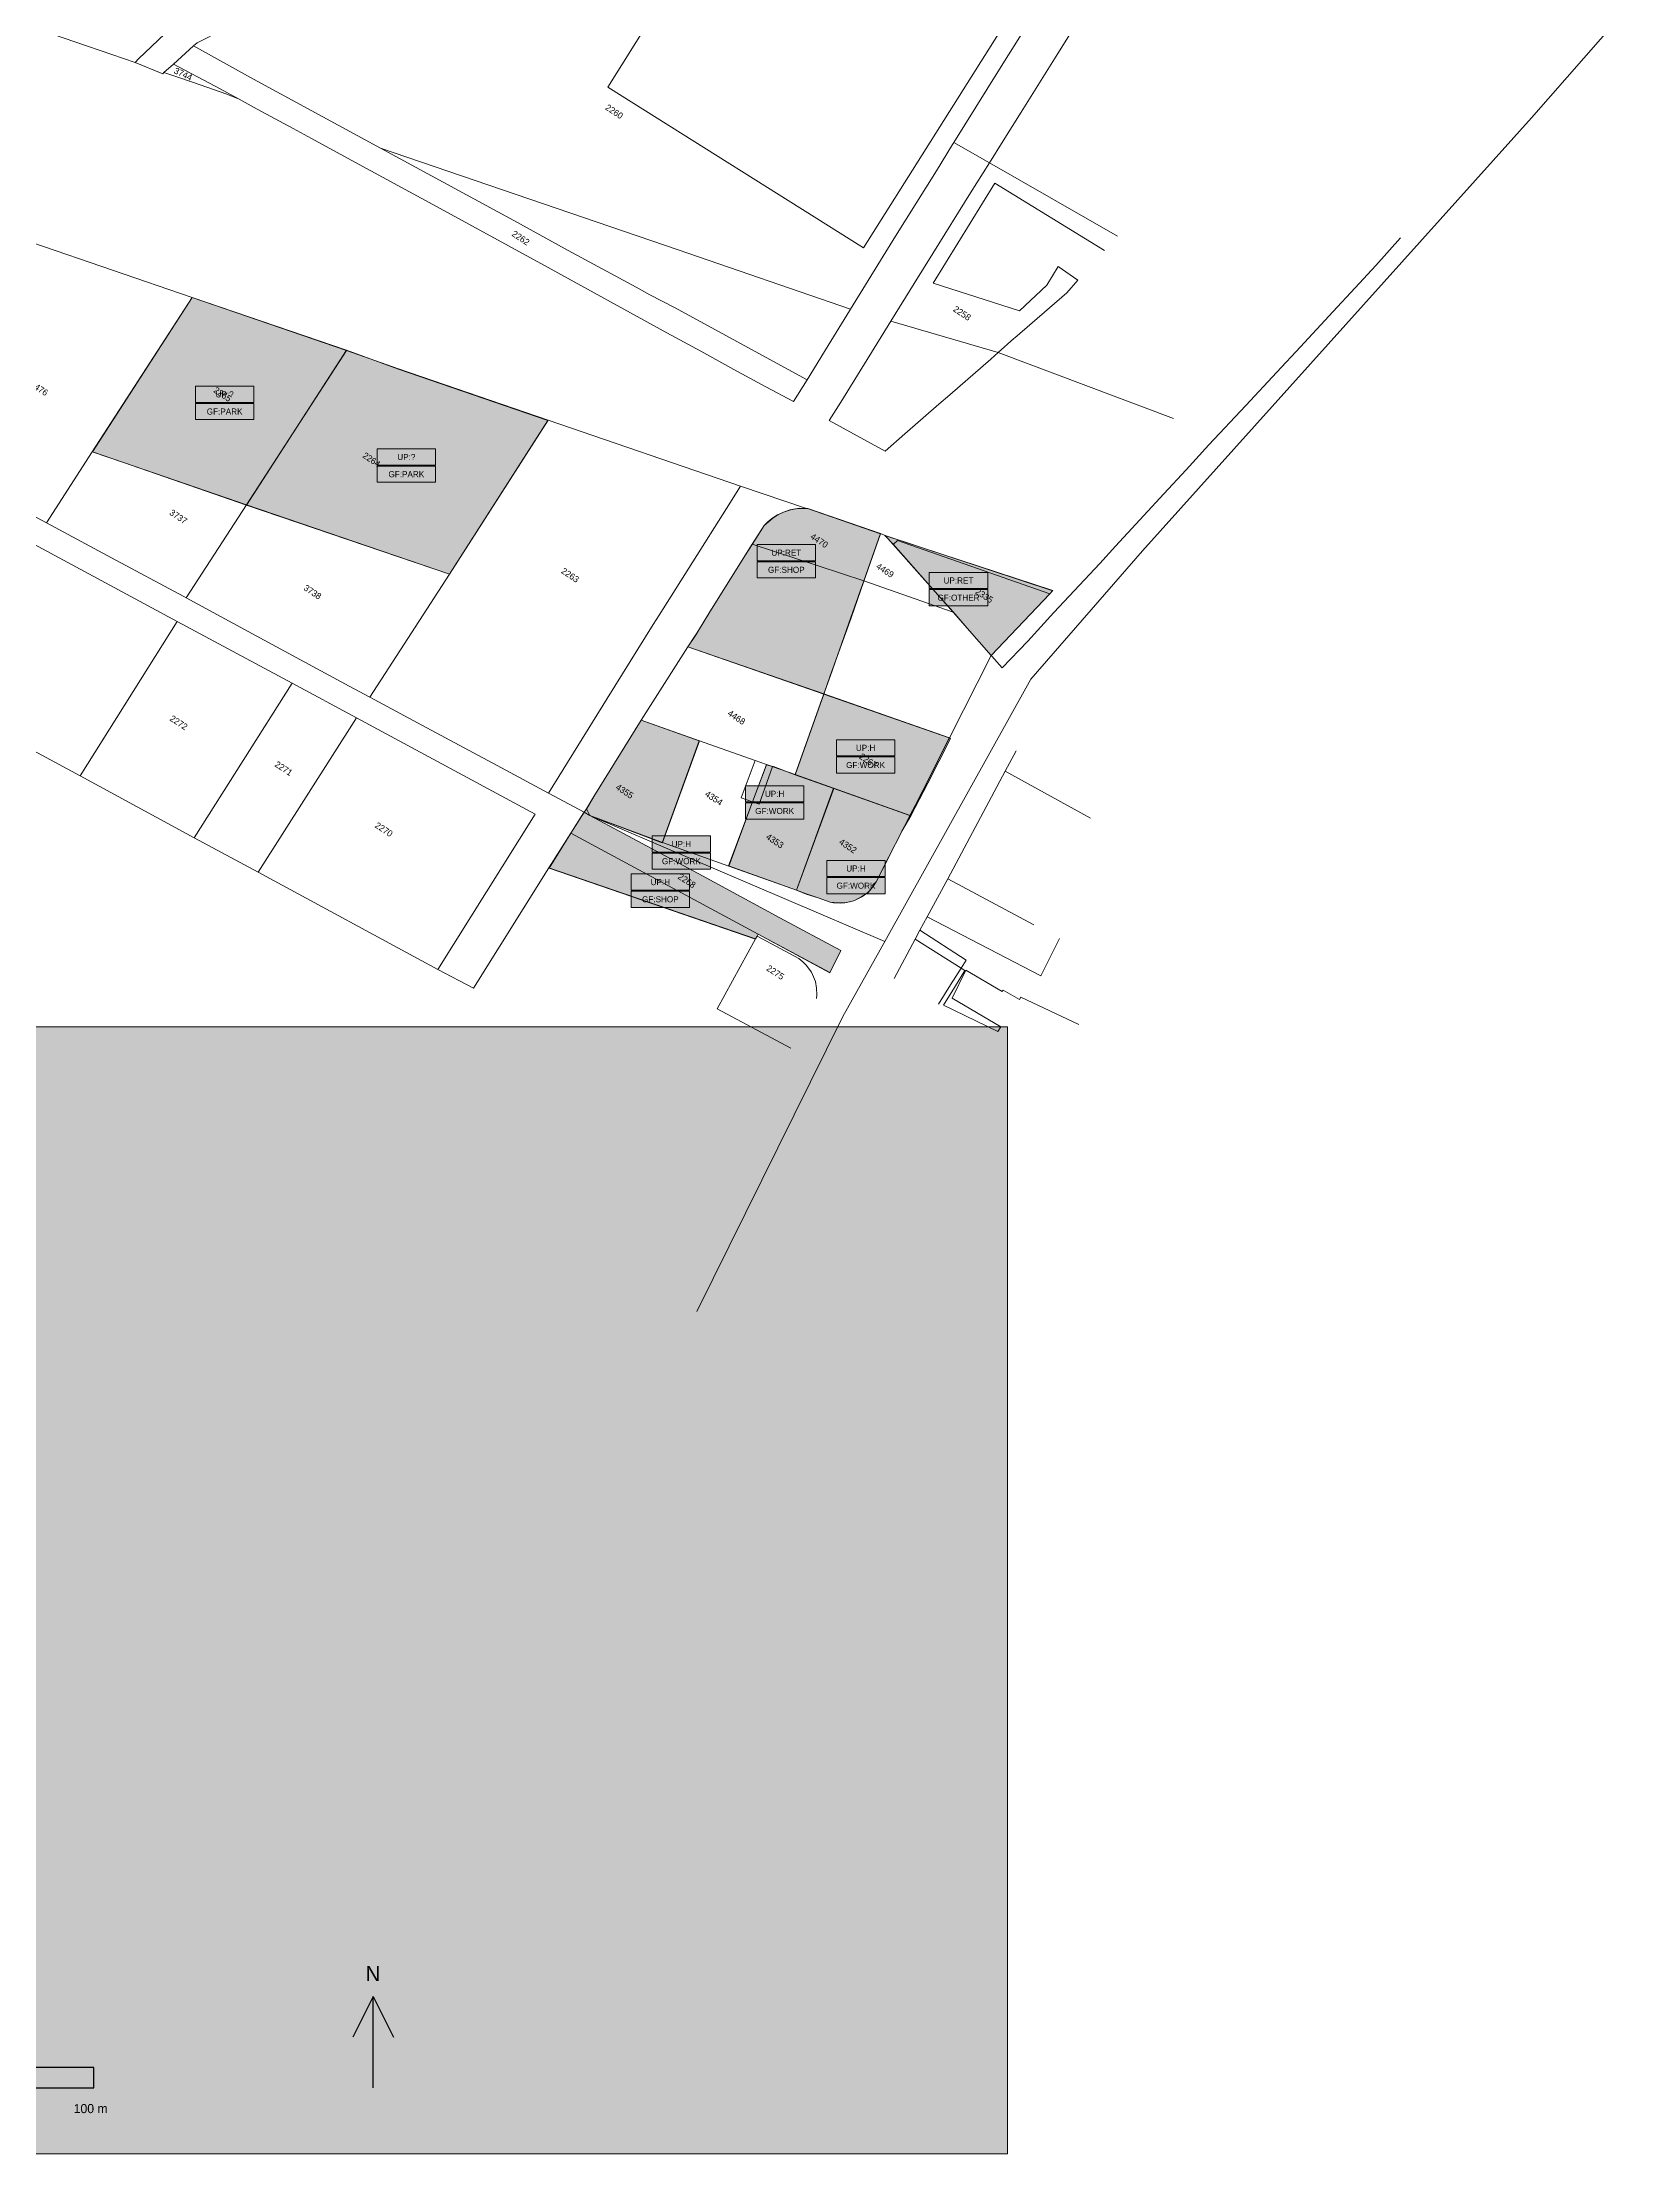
# Model space of a CAD drawing. Header units: metres. Extents: x -334141 to -333355, y -28230 to -27441.
# Drawn here: x -333669.3 to -333355, y -28229.7 to -27813.8 of the extents above; entities that cross this region are included whole.
import ezdxf
from ezdxf.enums import TextEntityAlignment as Align

# ---------------------------------------------------------------- set-up
doc = ezdxf.new("R2010")
doc.units = ezdxf.units.M
for name, color, linetype, lineweight, true_color in [('EB-06-GROUND-TAG-OTHER', 7, 'CONTINUOUS', 18, 0x686b68), ('EB-06-GROUND-TAG-PARKING', 7, 'CONTINUOUS', 18, 0x626568), ('EB-06-GROUND-TAG-SHOPS', 7, 'CONTINUOUS', 18, 0x7c664f), ('EB-06-GROUND-TAG-WORKSHOP', 7, 'CONTINUOUS', 18, 0x394536), ('EB-06-USE-PARCEL-OTHER-COMMERCIAL', 7, 'CONTINUOUS', 18, 0x686b68), ('EB-06-USE-PARCEL-PARKING', 7, 'CONTINUOUS', 18, 0x626568), ('EB-06-USE-PARCEL-SHOPS-COMMERCIAL', 7, 'CONTINUOUS', 18, 0x7c664f), ('EB-06-USE-PARCEL-SHOPS-RESIDENTIAL', 7, 'CONTINUOUS', 18, 0x7c664f), ('EB-06-USE-PARCEL-WORKSHOPS-LIGHT-INDUSTRY-RESIDENTIAL', 7, 'CONTINUOUS', 18, 0x394536), ('EB-06-USE-TAG-COMMERCIAL', 7, 'CONTINUOUS', 18, 0x7c664f), ('EB-06-USE-TAG-RESIDENTIAL', 7, 'CONTINUOUS', 18, 0x4a5a46), ('EB-06-USE-TAG-UNKNOWN', 7, 'CONTINUOUS', 18, 0x7c664f), ('EB-BASE-DIVIDING', 7, 'CONTINUOUS', 18, 0xc8bcac), ('EB-BASE-EASEMENTS', 7, 'CONTINUOUS', 18, 0x71806b), ('EB-BASE-ENCROACHED', 7, 'CONTINUOUS', 18, 0x725d47), ('EB-BASE-PARCEL-NUMBERS', 7, 'CONTINUOUS', 9, 0x8a8d90), ('EB-BASE-PARCELS', 7, 'CONTINUOUS', 18, 0x8a8d90), ('EB-BASE-SECTIONS', 7, 'CONTINUOUS', 9, 0xded8cf), ('EB-BASE-SHEETS', 7, 'CONTINUOUS', 9, 0xded8cf), ('EB-BASE-STRUCTURES', 7, 'CONTINUOUS', 18, 0x4e504d), ('EB-KEY-BACKGROUND', 7, 'CONTINUOUS', 0, 0xf4f2ed), ('EB-KEY-SCALE', 7, 'CONTINUOUS', 25, 0x151515), ('EB-KEY-TEXT', 7, 'CONTINUOUS', 13, 0x151515)]:
    doc.layers.add(name, color=color, linetype=linetype, lineweight=lineweight, true_color=true_color)
doc.styles.add('OD-INTER', font='Inter.ttf')

msp = doc.modelspace()

# ---------------------------------------------------------------- hatches: boundary and pattern name
at = {"layer": 'EB-06-GROUND-TAG-OTHER', "transparency": 33554687}
msp.add_hatch(color=256, dxfattribs=at).paths.add_polyline_path([(-333494.54, -27924.8), (-333483.04, -27924.8), (-333483.04, -27921.6), (-333494.54, -27921.6)])
at = {"layer": 'EB-06-GROUND-TAG-PARKING', "transparency": 33554687}
for points in [[(-333639.12, -27888.14), (-333627.62, -27888.14), (-333627.62, -27884.94), (-333639.12, -27884.94)], [(-333603.32, -27900.48), (-333591.82, -27900.48), (-333591.82, -27897.28), (-333603.32, -27897.28)]]:
    msp.add_hatch(color=256, dxfattribs=at).paths.add_polyline_path(points)
at = {"layer": 'EB-06-GROUND-TAG-SHOPS', "transparency": 33554687}
for points in [[(-333528.46, -27919.32), (-333516.96, -27919.32), (-333516.96, -27916.12), (-333528.46, -27916.12)], [(-333553.28, -27984.21), (-333541.78, -27984.21), (-333541.78, -27981.01), (-333553.28, -27981.01)]]:
    msp.add_hatch(color=256, dxfattribs=at).paths.add_polyline_path(points)
at = {"layer": 'EB-06-GROUND-TAG-WORKSHOP', "transparency": 33554687}
for points in [[(-333512.84, -27957.77), (-333501.34, -27957.77), (-333501.34, -27954.57), (-333512.84, -27954.57)], [(-333530.76, -27966.82), (-333519.26, -27966.82), (-333519.26, -27963.62), (-333530.76, -27963.62)], [(-333549.14, -27976.71), (-333537.64, -27976.71), (-333537.64, -27973.51), (-333549.14, -27973.51)], [(-333514.73, -27981.53), (-333503.23, -27981.53), (-333503.23, -27978.33), (-333514.73, -27978.33)]]:
    msp.add_hatch(color=256, dxfattribs=at).paths.add_polyline_path(points)
at = {"layer": 'EB-06-USE-PARCEL-OTHER-COMMERCIAL', "transparency": 33554656}
msp.add_hatch(color=256, dxfattribs=at).paths.add_polyline_path([(-333501.66, -27912.69), (-333503.27, -27910.97), (-333470.23, -27921.8), (-333470.8, -27922.44), (-333482.34, -27934.58), (-333487.06, -27929.19), (-333489.82, -27925.99), (-333492.31, -27923.24), (-333501.66, -27912.69)])
at = {"layer": 'EB-06-USE-PARCEL-PARKING', "transparency": 33554656}
for points in [[(-333609.37, -27874.48), (-333629.05, -27904.98), (-333653.29, -27896.58), (-333659.42, -27894.47), (-333639.74, -27864.08), (-333609.37, -27874.48)], [(-333589.08, -27918.6), (-333629.05, -27904.98), (-333609.37, -27874.48), (-333599.13, -27878.17), (-333569.68, -27888.31), (-333589.08, -27918.6)]]:
    msp.add_hatch(color=256, dxfattribs=at).paths.add_polyline_path(points)
at = {"layer": 'EB-06-USE-PARCEL-SHOPS-COMMERCIAL', "transparency": 33554656}
msp.add_hatch(color=256, dxfattribs=at).paths.add_polyline_path([(-333504.18, -27910.61), (-333507.47, -27919.93), (-333509.95, -27927.17), (-333514.05, -27938.57), (-333515.29, -27942.19), (-333542.09, -27932.91), (-333540.62, -27930.64), (-333540.03, -27929.66), (-333537.97, -27926.29), (-333530.9, -27914.99), (-333529.43, -27912.71), (-333527.08, -27909.02), (-333526.22, -27908.28), (-333525.36, -27907.53), (-333524.41, -27906.9), (-333523.29, -27906.38), (-333522.07, -27905.98), (-333521.23, -27905.79), (-333520.2, -27905.6), (-333519, -27905.64), (-333518.72, -27905.65), (-333518.54, -27905.66), (-333504.18, -27910.61)])
at = {"layer": 'EB-06-USE-PARCEL-SHOPS-RESIDENTIAL', "transparency": 33554656}
msp.add_hatch(color=256, dxfattribs=at).paths.add_polyline_path([(-333565.14, -27969.62), (-333528.25, -27989.46), (-333528.45, -27989.9), (-333528.75, -27990.44), (-333569.46, -27976.46), (-333565.14, -27969.62)])
at = {"layer": 'EB-06-USE-PARCEL-WORKSHOPS-LIGHT-INDUSTRY-RESIDENTIAL', "transparency": 33554656}
for points in [[(-333515.29, -27942.19), (-333490.6, -27950.83), (-333495.78, -27961.19), (-333498.36, -27966.09), (-333513.35, -27960.79), (-333520.94, -27958.08), (-333515.29, -27942.19)], [(-333528.25, -27989.46), (-333565.14, -27969.62), (-333562.59, -27965.49), (-333562.1, -27964.85), (-333560.63, -27962.34), (-333551.3, -27947.35), (-333539.87, -27951.42), (-333547.15, -27971.48), (-333561.41, -27966.09), (-333554.77, -27969.66), (-333539.24, -27977.97), (-333523.97, -27986.28), (-333511.98, -27992.7), (-333514.17, -27997.06), (-333528.25, -27989.46)], [(-333529.37, -27963.45), (-333526.61, -27956.11), (-333525.42, -27956.48), (-333525.24, -27956.49), (-333520.94, -27958.08), (-333513.35, -27960.79), (-333520.73, -27980.85), (-333534.08, -27976.05), (-333529.37, -27963.45)], [(-333499.95, -27969.26), (-333502.54, -27974.27), (-333505.02, -27979.18), (-333505.51, -27979.94), (-333505.9, -27980.48), (-333506.67, -27981.34), (-333507.81, -27982.08), (-333509.13, -27982.81), (-333509.69, -27983.01), (-333511.19, -27983.29), (-333512.11, -27983.37), (-333513.41, -27983.33), (-333514.05, -27983.19), (-333516.43, -27982.33), (-333518.81, -27981.58), (-333520.73, -27980.85), (-333513.35, -27960.79), (-333498.36, -27966.09), (-333499.95, -27969.26)]]:
    msp.add_hatch(color=256, dxfattribs=at).paths.add_polyline_path(points)
at = {"layer": 'EB-06-USE-TAG-COMMERCIAL', "transparency": 33554687}
for points in [[(-333528.46, -27915.94), (-333516.96, -27915.94), (-333516.96, -27912.74), (-333528.46, -27912.74)], [(-333494.54, -27921.42), (-333483.04, -27921.42), (-333483.04, -27918.22), (-333494.54, -27918.22)]]:
    msp.add_hatch(color=256, dxfattribs=at).paths.add_polyline_path(points)
at = {"layer": 'EB-06-USE-TAG-RESIDENTIAL', "transparency": 33554687}
for points in [[(-333512.84, -27954.39), (-333501.34, -27954.39), (-333501.34, -27951.19), (-333512.84, -27951.19)], [(-333530.76, -27963.44), (-333519.26, -27963.44), (-333519.26, -27960.24), (-333530.76, -27960.24)], [(-333549.14, -27973.33), (-333537.64, -27973.33), (-333537.64, -27970.13), (-333549.14, -27970.13)], [(-333514.73, -27978.15), (-333503.23, -27978.15), (-333503.23, -27974.95), (-333514.73, -27974.95)], [(-333553.28, -27980.83), (-333541.78, -27980.83), (-333541.78, -27977.63), (-333553.28, -27977.63)]]:
    msp.add_hatch(color=256, dxfattribs=at).paths.add_polyline_path(points)
at = {"layer": 'EB-06-USE-TAG-UNKNOWN', "transparency": 33554687}
for points in [[(-333639.12, -27884.76), (-333627.62, -27884.76), (-333627.62, -27881.56), (-333639.12, -27881.56)], [(-333603.32, -27897.1), (-333591.82, -27897.1), (-333591.82, -27893.9), (-333603.32, -27893.9)]]:
    msp.add_hatch(color=256, dxfattribs=at).paths.add_polyline_path(points)
at = {"layer": 'EB-KEY-BACKGROUND', "transparency": 33554687}
msp.add_hatch(color=256, dxfattribs=at).paths.add_polyline_path([(-334064.11, -28007.72), (-333479.11, -28007.72), (-333479.11, -28229.72), (-334064.11, -28229.72)])
at = {"layer": 'EB-KEY-SCALE', "transparency": 33554687}
msp.add_hatch(color=256, dxfattribs=at).paths.add_polyline_path([(-333679.11, -28216.72), (-333659.11, -28216.72), (-333659.11, -28212.72), (-333679.11, -28212.72)])

# ---------------------------------------------------------------- linework, layer by layer
at = {"layer": 'EB-06-GROUND-TAG-OTHER'}
msp.add_lwpolyline([(-333494.54, -27924.8), (-333483.04, -27924.8), (-333483.04, -27921.6), (-333494.54, -27921.6)], close=True, dxfattribs=at)
at = {"layer": 'EB-06-GROUND-TAG-PARKING'}
for points in [[(-333639.12, -27888.14), (-333627.62, -27888.14), (-333627.62, -27884.94), (-333639.12, -27884.94)], [(-333603.32, -27900.48), (-333591.82, -27900.48), (-333591.82, -27897.28), (-333603.32, -27897.28)]]:
    msp.add_lwpolyline(points, close=True, dxfattribs=at)
at = {"layer": 'EB-06-GROUND-TAG-SHOPS'}
for points in [[(-333528.46, -27919.32), (-333516.96, -27919.32), (-333516.96, -27916.12), (-333528.46, -27916.12)], [(-333553.28, -27984.21), (-333541.78, -27984.21), (-333541.78, -27981.01), (-333553.28, -27981.01)]]:
    msp.add_lwpolyline(points, close=True, dxfattribs=at)
at = {"layer": 'EB-06-GROUND-TAG-WORKSHOP'}
for points in [[(-333512.84, -27957.77), (-333501.34, -27957.77), (-333501.34, -27954.57), (-333512.84, -27954.57)], [(-333530.76, -27966.82), (-333519.26, -27966.82), (-333519.26, -27963.62), (-333530.76, -27963.62)], [(-333549.14, -27976.71), (-333537.64, -27976.71), (-333537.64, -27973.51), (-333549.14, -27973.51)], [(-333514.73, -27981.53), (-333503.23, -27981.53), (-333503.23, -27978.33), (-333514.73, -27978.33)]]:
    msp.add_lwpolyline(points, close=True, dxfattribs=at)
at = {"layer": 'EB-06-USE-PARCEL-OTHER-COMMERCIAL'}
msp.add_lwpolyline([(-333501.66, -27912.69), (-333503.27, -27910.97), (-333470.23, -27921.8), (-333470.8, -27922.44), (-333482.34, -27934.58), (-333487.06, -27929.19), (-333489.82, -27925.99), (-333492.31, -27923.24), (-333501.66, -27912.69)], close=True, dxfattribs=at)
at = {"layer": 'EB-06-USE-PARCEL-PARKING'}
for points in [[(-333609.37, -27874.48), (-333629.05, -27904.98), (-333653.29, -27896.58), (-333659.42, -27894.47), (-333639.74, -27864.08), (-333609.37, -27874.48)], [(-333589.08, -27918.6), (-333629.05, -27904.98), (-333609.37, -27874.48), (-333599.13, -27878.17), (-333569.68, -27888.31), (-333589.08, -27918.6)]]:
    msp.add_lwpolyline(points, close=True, dxfattribs=at)
at = {"layer": 'EB-06-USE-PARCEL-SHOPS-COMMERCIAL'}
msp.add_lwpolyline([(-333504.18, -27910.61), (-333507.47, -27919.93), (-333509.95, -27927.17), (-333514.05, -27938.57), (-333515.29, -27942.19), (-333542.09, -27932.91), (-333540.62, -27930.64), (-333540.03, -27929.66), (-333537.97, -27926.29), (-333530.9, -27914.99), (-333529.43, -27912.71), (-333527.08, -27909.02), (-333526.22, -27908.28), (-333525.36, -27907.53), (-333524.41, -27906.9), (-333523.29, -27906.38), (-333522.07, -27905.98), (-333521.23, -27905.79), (-333520.2, -27905.6), (-333519, -27905.64), (-333518.72, -27905.65), (-333518.54, -27905.66), (-333504.18, -27910.61)], close=True, dxfattribs=at)
at = {"layer": 'EB-06-USE-PARCEL-SHOPS-RESIDENTIAL'}
msp.add_lwpolyline([(-333565.14, -27969.62), (-333528.25, -27989.46), (-333528.45, -27989.9), (-333528.75, -27990.44), (-333569.46, -27976.46), (-333565.14, -27969.62)], close=True, dxfattribs=at)
at = {"layer": 'EB-06-USE-PARCEL-WORKSHOPS-LIGHT-INDUSTRY-RESIDENTIAL'}
for points in [[(-333515.29, -27942.19), (-333490.6, -27950.83), (-333495.78, -27961.19), (-333498.36, -27966.09), (-333513.35, -27960.79), (-333520.94, -27958.08), (-333515.29, -27942.19)], [(-333528.25, -27989.46), (-333565.14, -27969.62), (-333562.59, -27965.49), (-333562.1, -27964.85), (-333560.63, -27962.34), (-333551.3, -27947.35), (-333539.87, -27951.42), (-333547.15, -27971.48), (-333561.41, -27966.09), (-333554.77, -27969.66), (-333539.24, -27977.97), (-333523.97, -27986.28), (-333511.98, -27992.7), (-333514.17, -27997.06), (-333528.25, -27989.46)], [(-333529.37, -27963.45), (-333526.61, -27956.11), (-333525.42, -27956.48), (-333525.24, -27956.49), (-333520.94, -27958.08), (-333513.35, -27960.79), (-333520.73, -27980.85), (-333534.08, -27976.05), (-333529.37, -27963.45)], [(-333499.95, -27969.26), (-333502.54, -27974.27), (-333505.02, -27979.18), (-333505.51, -27979.94), (-333505.9, -27980.48), (-333506.67, -27981.34), (-333507.81, -27982.08), (-333509.13, -27982.81), (-333509.69, -27983.01), (-333511.19, -27983.29), (-333512.11, -27983.37), (-333513.41, -27983.33), (-333514.05, -27983.19), (-333516.43, -27982.33), (-333518.81, -27981.58), (-333520.73, -27980.85), (-333513.35, -27960.79), (-333498.36, -27966.09), (-333499.95, -27969.26)]]:
    msp.add_lwpolyline(points, close=True, dxfattribs=at)
at = {"layer": 'EB-06-USE-TAG-COMMERCIAL'}
for points in [[(-333528.46, -27915.94), (-333516.96, -27915.94), (-333516.96, -27912.74), (-333528.46, -27912.74)], [(-333494.54, -27921.42), (-333483.04, -27921.42), (-333483.04, -27918.22), (-333494.54, -27918.22)]]:
    msp.add_lwpolyline(points, close=True, dxfattribs=at)
at = {"layer": 'EB-06-USE-TAG-RESIDENTIAL'}
for points in [[(-333512.84, -27954.39), (-333501.34, -27954.39), (-333501.34, -27951.19), (-333512.84, -27951.19)], [(-333530.76, -27963.44), (-333519.26, -27963.44), (-333519.26, -27960.24), (-333530.76, -27960.24)], [(-333549.14, -27973.33), (-333537.64, -27973.33), (-333537.64, -27970.13), (-333549.14, -27970.13)], [(-333514.73, -27978.15), (-333503.23, -27978.15), (-333503.23, -27974.95), (-333514.73, -27974.95)], [(-333553.28, -27980.83), (-333541.78, -27980.83), (-333541.78, -27977.63), (-333553.28, -27977.63)]]:
    msp.add_lwpolyline(points, close=True, dxfattribs=at)
at = {"layer": 'EB-06-USE-TAG-UNKNOWN'}
for points in [[(-333639.12, -27884.76), (-333627.62, -27884.76), (-333627.62, -27881.56), (-333639.12, -27881.56)], [(-333603.32, -27897.1), (-333591.82, -27897.1), (-333591.82, -27893.9), (-333603.32, -27893.9)]]:
    msp.add_lwpolyline(points, close=True, dxfattribs=at)
at = {"layer": 'EB-BASE-DIVIDING'}
for points in [[(-333645.32, -27819.73), (-333645.55, -27820.04), (-333650.99, -27817.78)], [(-333531.71, -27901.25), (-333518.73, -27905.64)]]:
    msp.add_lwpolyline(points, dxfattribs=at)
at = {"layer": 'EB-BASE-EASEMENTS'}
for points in [[(-333510.04, -27866.38), (-333544.01, -27854.71), (-333602.64, -27834.68)], [(-333480.97, -27874.91), (-333502.09, -27868.75)]]:
    msp.add_lwpolyline(points, dxfattribs=at)
at = {"layer": 'EB-BASE-ENCROACHED'}
for points in [[(-333498.18, -27966.16), (-333494.86, -27959.71), (-333490.34, -27950.96), (-333490.58, -27950.83)], [(-333498.18, -27966.16), (-333499.93, -27969.23)], [(-333498.18, -27966.16), (-333498.33, -27966.09)]]:
    msp.add_lwpolyline(points, dxfattribs=at)
at = {"layer": 'EB-BASE-PARCELS'}
for points in [[(-333489.68, -27833.52), (-333483.18, -27823.08), (-333480.05, -27818.06), (-333467.14, -27797.46), (-333463.91, -27792.28), (-333460.61, -27787.09)], [(-333482.67, -27837.55), (-333479.99, -27833.22), (-333476.46, -27827.56), (-333472.82, -27821.81), (-333469.22, -27816.02), (-333461.9, -27804.31), (-333456.38, -27795.49), (-333452.44, -27789.1)], [(-333673.4, -27810.15), (-333669.6, -27811.44), (-333662.91, -27813.73), (-333655.6, -27816.21), (-333650.99, -27817.78)], [(-333650.99, -27817.78), (-333650.32, -27817.08), (-333643.92, -27810.98), (-333643.14, -27810.46), (-333641.81, -27810.13), (-333640.46, -27808.81)], [(-333639.52, -27814.52), (-333638.81, -27813.92), (-333633.83, -27811.4)], [(-333643.44, -27818.14), (-333639.52, -27814.52)], [(-333602.64, -27834.68), (-333627.7, -27821.07), (-333639.52, -27814.52)], [(-333645.32, -27819.73), (-333643.44, -27818.14)], [(-333630.53, -27825.04), (-333632.92, -27824.02), (-333639.51, -27821.73), (-333642.77, -27820.61), (-333645.32, -27819.73)], [(-333630.53, -27825.04), (-333635.21, -27822.47), (-333643.44, -27818.14)], [(-333630.53, -27825.04), (-333626.96, -27826.97), (-333623.4, -27828.9), (-333619.84, -27830.82), (-333616.27, -27832.77), (-333609.15, -27836.64), (-333592.38, -27845.75), (-333570.38, -27857.8), (-333546.25, -27871.02), (-333539.55, -27874.65), (-333533.04, -27878.23), (-333526.73, -27881.65), (-333521.27, -27884.59), (-333518.62, -27880.32)], [(-333510.04, -27866.38), (-333501.2, -27852.02), (-333493.12, -27839.1), (-333489.94, -27833.97), (-333489.68, -27833.52)], [(-333489.68, -27833.52), (-333482.67, -27837.55)], [(-333518.62, -27880.32), (-333544.74, -27866.05), (-333549.58, -27863.53), (-333552.32, -27862.06), (-333565.68, -27854.84), (-333575.65, -27849.33), (-333602.64, -27834.68)], [(-333502.09, -27868.75), (-333497.51, -27861.34), (-333493.83, -27855.41), (-333486.41, -27843.49), (-333482.67, -27837.55)], [(-333482.67, -27837.55), (-333457.49, -27851.97)], [(-333639.74, -27864.08), (-333671.14, -27853.31)], [(-333401.68, -27852.35), (-333406.59, -27857.77), (-333410.65, -27862.17), (-333415.04, -27866.92), (-333421.38, -27873.78), (-333426.07, -27878.81), (-333432.18, -27885.33), (-333439.49, -27893.13), (-333443.94, -27898.05), (-333448.35, -27902.77), (-333453.08, -27907.88), (-333457.87, -27913.07), (-333460.94, -27916.45), (-333469.98, -27926.13), (-333475.15, -27931.77), (-333480.19, -27937.04), (-333482.25, -27934.75), (-333482.38, -27934.6)], [(-333465.27, -27860.68), (-333467.47, -27863.19), (-333477.69, -27872.02), (-333477.86, -27872.17), (-333480.97, -27874.91)], [(-333659.45, -27894.46), (-333639.74, -27864.08)], [(-333609.35, -27874.53), (-333639.74, -27864.08)], [(-333518.62, -27880.32), (-333514.49, -27873.56), (-333510.26, -27866.73), (-333510.04, -27866.38)], [(-333490.52, -27883.25), (-333492.64, -27885.11), (-333499.35, -27890.96), (-333503.25, -27894.35), (-333514.25, -27888.33), (-333511.95, -27884.7), (-333502.09, -27868.75)], [(-333609.35, -27874.53), (-333629.03, -27904.94)], [(-333569.66, -27888.27), (-333599.11, -27878.12), (-333609.35, -27874.53)], [(-333480.97, -27874.91), (-333482.45, -27876.21)], [(-333446.43, -27887.89), (-333480.97, -27874.91)], [(-333482.45, -27876.21), (-333490.52, -27883.25)], [(-333589.06, -27918.56), (-333569.66, -27888.27)], [(-333531.71, -27901.25), (-333569.66, -27888.27)], [(-333659.45, -27894.46), (-333668.49, -27908.43)], [(-333629.03, -27904.94), (-333653.32, -27896.61), (-333659.45, -27894.46)], [(-333698.96, -27897.64), (-333696.71, -27898.84), (-333642.69, -27927.91)], [(-333531.71, -27901.25), (-333534.51, -27905.67), (-333547.73, -27926.67), (-333548.96, -27928.51), (-333558, -27943.08), (-333569.58, -27961.73)], [(-333629.03, -27904.94), (-333640.96, -27923.25)], [(-333629.03, -27904.94), (-333589.06, -27918.56)], [(-333529.43, -27912.66), (-333527.08, -27908.97), (-333526.26, -27908.23), (-333525.37, -27907.51), (-333524.43, -27906.9), (-333523.24, -27906.33), (-333522.02, -27905.93), (-333521.27, -27905.78), (-333520.22, -27905.63), (-333518.96, -27905.61)], [(-333518.96, -27905.61), (-333518.73, -27905.64)], [(-333518.73, -27905.64), (-333518.5, -27905.67), (-333504.18, -27910.59)], [(-333542.12, -27932.87), (-333540.6, -27930.62), (-333540.01, -27929.65), (-333537.98, -27926.3), (-333530.89, -27914.97), (-333529.43, -27912.66)], [(-333507.44, -27919.9), (-333504.18, -27910.59)], [(-333504.18, -27910.59), (-333503.22, -27910.97)], [(-333503.22, -27910.97), (-333501.66, -27912.73)], [(-333503.22, -27910.97), (-333470.23, -27921.83)], [(-333501.66, -27912.73), (-333492.34, -27923.21), (-333489.85, -27926.03)], [(-333589.06, -27918.56), (-333604.77, -27942.8)], [(-333515.32, -27942.15), (-333514.03, -27938.53), (-333509.97, -27927.14), (-333507.44, -27919.9)], [(-333470.77, -27922.42), (-333482.38, -27934.6)], [(-333661.85, -27958.27), (-333717.07, -27928.58)], [(-333642.69, -27927.91), (-333661.85, -27958.27)], [(-333642.69, -27927.91), (-333620.05, -27940.03)], [(-333489.85, -27926.03), (-333487.06, -27929.2), (-333482.38, -27934.6)], [(-333551.33, -27947.32), (-333542.12, -27932.87)], [(-333515.32, -27942.15), (-333542.12, -27932.87)], [(-333482.38, -27934.6), (-333490.56, -27950.79), (-333490.58, -27950.83)], [(-333639.36, -27970.5), (-333620.05, -27940.03)], [(-333620.05, -27940.03), (-333607.41, -27946.87)], [(-333520.95, -27958.06), (-333515.32, -27942.15)], [(-333515.32, -27942.15), (-333490.58, -27950.83)], [(-333607.41, -27946.87), (-333626.74, -27977.29)], [(-333591.36, -27996.42), (-333572.17, -27965.84), (-333607.41, -27946.87)], [(-333562.08, -27964.8), (-333560.6, -27962.34), (-333551.33, -27947.32)], [(-333551.33, -27947.32), (-333539.84, -27951.38)], [(-333547.13, -27971.46), (-333539.84, -27951.38)], [(-333539.84, -27951.38), (-333528.84, -27955.28)], [(-333490.58, -27950.83), (-333495.8, -27961.16), (-333498.33, -27966.09)], [(-333479.62, -27957.38), (-333477.44, -27953.39)], [(-333661.85, -27958.27), (-333639.36, -27970.5)], [(-333526.63, -27956.06), (-333529.35, -27963.43)], [(-333528.84, -27955.28), (-333526.63, -27956.06)], [(-333526.63, -27956.06), (-333525.4, -27956.49)], [(-333525.4, -27956.49), (-333525.29, -27956.53), (-333520.95, -27958.06)], [(-333520.95, -27958.06), (-333513.4, -27960.74)], [(-333490.9, -27978.58), (-333479.62, -27957.38)], [(-333479.62, -27957.38), (-333462.78, -27966.61)], [(-333513.4, -27960.74), (-333520.72, -27980.83)], [(-333513.4, -27960.74), (-333498.33, -27966.09)], [(-333565.17, -27969.62), (-333562.55, -27965.48)], [(-333562.08, -27964.8), (-333562.55, -27965.48)], [(-333514.13, -27997.1), (-333511.97, -27992.71), (-333523.96, -27986.25), (-333539.25, -27977.99), (-333554.82, -27969.64), (-333561.39, -27966.11)], [(-333547.13, -27971.46), (-333561.39, -27966.11)], [(-333529.35, -27963.43), (-333534.04, -27976.1)], [(-333498.33, -27966.09), (-333499.93, -27969.23)], [(-333639.36, -27970.5), (-333626.74, -27977.29)], [(-333565.17, -27969.62), (-333569.49, -27976.44)], [(-333528.26, -27989.51), (-333565.17, -27969.62)], [(-333499.93, -27969.23), (-333502.54, -27974.31), (-333505.02, -27979.17), (-333505.53, -27979.93), (-333505.95, -27980.49), (-333506.67, -27981.29), (-333507.8, -27982.11), (-333509.13, -27982.79), (-333509.67, -27983.01), (-333511.22, -27983.32), (-333512.15, -27983.34), (-333513.37, -27983.28), (-333514.05, -27983.16), (-333516.43, -27982.36), (-333518.81, -27981.53), (-333520.72, -27980.83)], [(-333534.04, -27976.1), (-333547.13, -27971.46)], [(-333626.74, -27977.29), (-333591.36, -27996.42)], [(-333569.49, -27976.44), (-333584.36, -28000.12)], [(-333528.77, -27990.43), (-333569.49, -27976.44)], [(-333520.72, -27980.83), (-333534.04, -27976.1)], [(-333494.96, -27986.04), (-333490.9, -27978.58)], [(-333490.9, -27978.58), (-333473.97, -27987.62)], [(-333496.41, -27988.7), (-333494.96, -27986.04)], [(-333528.77, -27990.43), (-333536.36, -28004.19), (-333521.81, -28011.93)], [(-333528.77, -27990.43), (-333528.45, -27989.85)], [(-333528.45, -27989.85), (-333528.26, -27989.51)], [(-333528.26, -27989.51), (-333514.13, -27997.1)], [(-333501.46, -27998.22), (-333497.34, -27990.46)], [(-333497.34, -27990.46), (-333496.41, -27988.7)], [(-333488.29, -27996.17), (-333487.3, -27994.59), (-333496.41, -27988.7)], [(-333584.36, -28000.12), (-333591.36, -27996.42)], [(-333492.76, -28003.29), (-333490.37, -27999.49), (-333488.29, -27996.17)]]:
    msp.add_lwpolyline(points, dxfattribs=at)
at = {"layer": 'EB-BASE-SECTIONS'}
for points in [[(-333668.49, -27908.43), (-333675.2, -27904.82), (-333695.26, -27893.88)], [(-333640.96, -27923.25), (-333641.43, -27923), (-333655.67, -27915.33), (-333668.49, -27908.43)], [(-333604.77, -27942.8), (-333608.82, -27940.62), (-333627.19, -27930.69), (-333640.96, -27923.25)], [(-333569.58, -27961.73), (-333579.69, -27956.27), (-333594.49, -27948.33), (-333604.77, -27942.8)], [(-333562.55, -27965.48), (-333561.39, -27966.11)]]:
    msp.add_lwpolyline(points, dxfattribs=at)
at = {"layer": 'EB-BASE-SHEETS'}
for points in [[(-333354.96, -27801.87), (-333355.27, -27805.09), (-333375.87, -27828.71), (-333452.54, -27914), (-333474.53, -27939.24), (-333503.32, -27990.92)], [(-333562.55, -27965.48), (-333569.58, -27961.73)], [(-333503.32, -27990.92), (-333561.39, -27966.11)], [(-333503.32, -27990.92), (-333511.56, -28005.71), (-333540.34, -28063.78)]]:
    msp.add_lwpolyline(points, dxfattribs=at)
at = {"layer": 'EB-BASE-STRUCTURES'}
for points in [[(-333507.52, -27854.32), (-333465.89, -27788.25), (-333499.44, -27767.01), (-333508.88, -27781.96), (-333535.5, -27786.87), (-333557.9, -27822.66)], [(-333557.9, -27822.66), (-333507.52, -27854.32)], [(-333460.02, -27854.8), (-333481.64, -27841.57), (-333493.79, -27861.23), (-333476.74, -27866.71), (-333471.36, -27861.62), (-333469.13, -27857.98), (-333465.27, -27860.68)], [(-333507.44, -27919.9), (-333529.43, -27912.66)], [(-333470.77, -27922.42), (-333500.82, -27911.96), (-333501.66, -27912.73)], [(-333507.44, -27919.9), (-333489.85, -27926.03)], [(-333529.35, -27963.43), (-333531.58, -27962.65), (-333528.84, -27955.28)], [(-333525.4, -27956.49), (-333528.07, -27963.87), (-333529.35, -27963.43)], [(-333562.08, -27964.8), (-333561.39, -27966.11)], [(-333468.87, -27990.34), (-333472.6, -27997.72), (-333494.96, -27986.04)], [(-333528.45, -27989.85), (-333520.25, -27994.31), (-333519.43, -27994.91), (-333518.78, -27995.56), (-333517.78, -27996.97), (-333516.99, -27998.81), (-333516.74, -28000.11), (-333516.73, -28001.43), (-333516.75, -28002.19)], [(-333488.29, -27996.17), (-333497.34, -27990.46)], [(-333488.29, -27996.17), (-333487.54, -27996.65), (-333489.58, -27999.97), (-333491.74, -28003.49)], [(-333491.74, -28003.49), (-333481.05, -28008.67), (-333480.45, -28007.75), (-333490.05, -28002.07), (-333487.37, -27996.61), (-333480.2, -28000.81), (-333480.01, -28000.49), (-333476.76, -28002.36), (-333476.54, -28001.92), (-333465.07, -28007.27)]]:
    msp.add_lwpolyline(points, dxfattribs=at)
at = {"layer": 'EB-KEY-SCALE'}
for p, q in [((-333604.11, -28198.72), (-333608.11, -28206.72)), ((-333604.11, -28216.72), (-333604.11, -28198.72)), ((-333604.11, -28198.72), (-333600.11, -28206.72))]:
    msp.add_line(p, q, dxfattribs=at)
msp.add_lwpolyline([(-333679.11, -28216.72), (-333659.11, -28216.72), (-333659.11, -28212.72), (-333679.11, -28212.72)], close=True, dxfattribs=at)
at = {"layer": 'EB-KEY-TEXT'}
msp.add_lwpolyline([(-334064.11, -28007.72), (-333479.11, -28007.72), (-333479.11, -28229.72), (-334064.11, -28229.72)], close=True, dxfattribs=at)

# ---------------------------------------------------------------- texts
at = {"layer": 'EB-06-GROUND-TAG-OTHER', "true_color": 0xf4f2ed, "style": 'OD-INTER'}
msp.add_text('GF:OTHER', height=1.2, dxfattribs=at).set_placement((-333488.79, -27923.2), align=Align.MIDDLE_CENTER)
at = {"layer": 'EB-06-GROUND-TAG-PARKING', "true_color": 0xf4f2ed, "style": 'OD-INTER'}
for p in [(-333633.37, -27886.54), (-333597.57, -27898.88)]:
    msp.add_text('GF:PARK', height=1.2, dxfattribs=at).set_placement(p, align=Align.MIDDLE_CENTER)
at = {"layer": 'EB-06-GROUND-TAG-SHOPS', "true_color": 0xf4f2ed, "style": 'OD-INTER'}
for p in [(-333522.71, -27917.72), (-333547.53, -27982.61)]:
    msp.add_text('GF:SHOP', height=1.2, dxfattribs=at).set_placement(p, align=Align.MIDDLE_CENTER)
at = {"layer": 'EB-06-GROUND-TAG-WORKSHOP', "true_color": 0xf4f2ed, "style": 'OD-INTER'}
for p in [(-333507.09, -27956.17), (-333525.01, -27965.22), (-333543.39, -27975.11), (-333508.98, -27979.93)]:
    msp.add_text('GF:WORK', height=1.2, dxfattribs=at).set_placement(p, align=Align.MIDDLE_CENTER)
at = {"layer": 'EB-06-USE-TAG-COMMERCIAL', "true_color": 0xf4f2ed, "style": 'OD-INTER'}
for p in [(-333522.71, -27914.34), (-333488.79, -27919.82)]:
    msp.add_text('UP:RET', height=1.2, dxfattribs=at).set_placement(p, align=Align.MIDDLE_CENTER)
at = {"layer": 'EB-06-USE-TAG-RESIDENTIAL', "true_color": 0xf4f2ed, "style": 'OD-INTER'}
for p in [(-333507.09, -27952.79), (-333525.01, -27961.84), (-333543.39, -27971.73), (-333547.53, -27979.23), (-333508.98, -27976.55)]:
    msp.add_text('UP:H', height=1.2, dxfattribs=at).set_placement(p, align=Align.MIDDLE_CENTER)
at = {"layer": 'EB-06-USE-TAG-UNKNOWN', "true_color": 0xf4f2ed, "style": 'OD-INTER'}
for p in [(-333633.37, -27883.16), (-333597.57, -27895.5)]:
    msp.add_text('UP:?', height=1.2, dxfattribs=at).set_placement(p, align=Align.MIDDLE_CENTER)
at = {"layer": 'EB-BASE-PARCEL-NUMBERS', "style": 'OD-INTER'}
for s, rotation, p in [('3744', 335.0497, (-333643.49, -27819.84)), ('2260', 326.4553, (-333558.5, -27826.95)), ('2262', 326.4553, (-333576.92, -27851.84)), ('2258', 326.4553, (-333489.97, -27866.67)), ('476', 326.4553, (-333671.01, -27882)), ('2265', 326.4553, (-333635.68, -27882.64)), ('2264', 326.4553, (-333606.32, -27895.51)), ('3737', 326.4553, (-333644.38, -27906.75)), ('4470', 326.4553, (-333518.12, -27911.46)), ('4469', 326.4553, (-333505.15, -27917.32)), ('3738', 326.4553, (-333617.94, -27921.59)), ('2263', 326.4553, (-333567.18, -27918.26)), ('2335', 326.4553, (-333485.6, -27922.29)), ('4468', 326.4553, (-333534.41, -27946.28)), ('2272', 326.646, (-333644.31, -27947.31)), ('2267', 326.4553, (-333508.48, -27954.79)), ('2271', 326.646, (-333623.64, -27956.34)), ('4355', 326.4553, (-333556.46, -27960.83)), ('4354', 326.4553, (-333538.88, -27962.17)), ('2270', 326.646, (-333603.89, -27968.36)), ('4353', 326.4553, (-333526.86, -27970.62)), ('4352', 326.4553, (-333512.47, -27971.61)), ('2268', 326.646, (-333544.2, -27978.46)), ('2275', 326.646, (-333526.76, -27996.51))]:
    msp.add_text(s, height=1.25, rotation=rotation, dxfattribs=at).set_placement(p)
at = {"layer": 'EB-KEY-TEXT', "style": 'OD-INTER'}
for s, height, p in [('N', 3, (-333605.61, -28195.72)), ('100 m', 1.8, (-333663.11, -28221.72))]:
    msp.add_text(s, height=height, dxfattribs=at).set_placement(p)

doc.saveas('drawing.dxf')
